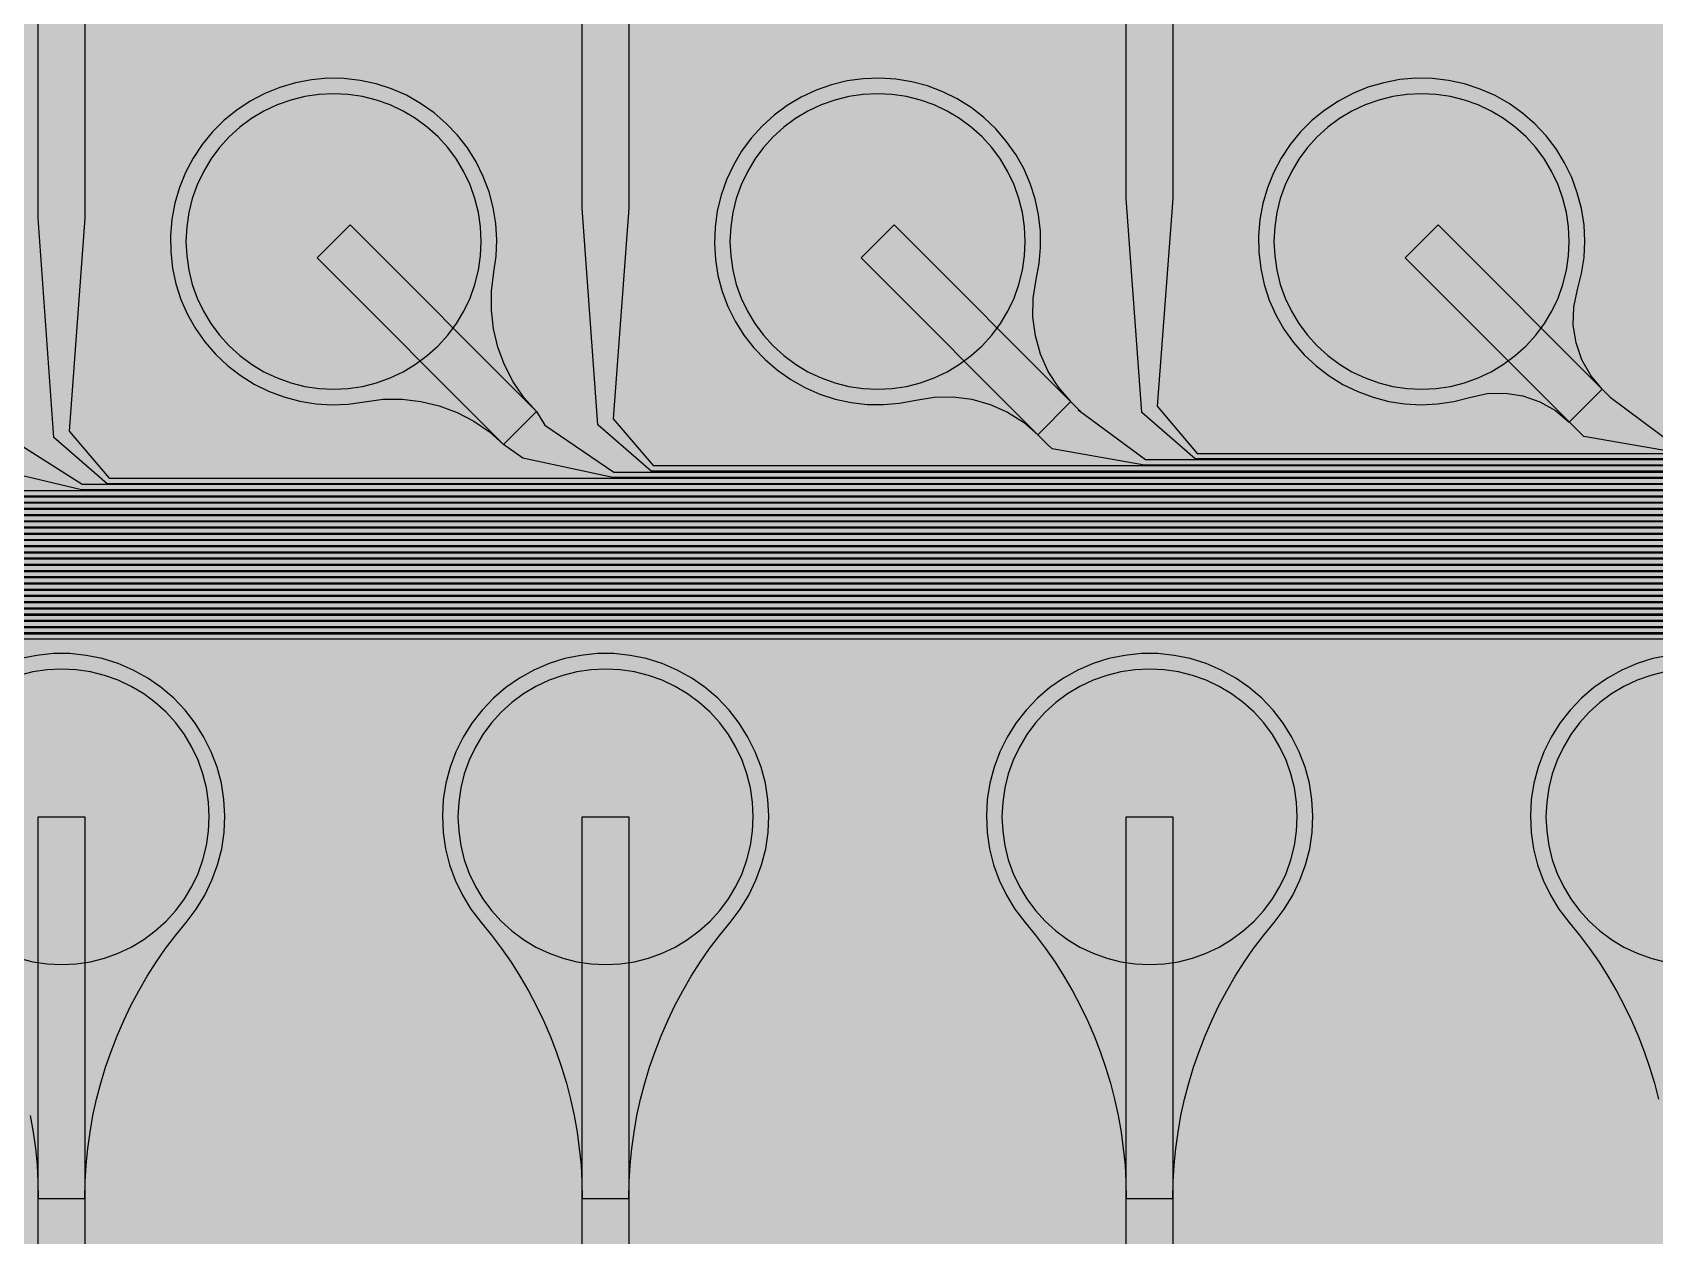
# Model space of a CAD drawing. Header units: metres. Extents: x -7231 to 10969, y -37556 to 1873.
# Drawn here: x 7913 to 8956, y -35310 to -34537 of the extents above; entities that cross this region are included whole.
import ezdxf

# ---------------------------------------------------------------- set-up
doc = ezdxf.new("R2010")
doc.units = ezdxf.units.M
for name, color, linetype in [('Metal1', 4, 'CONTINUOUS'), ('Metal2', 3, 'CONTINUOUS'), ('Polyimide', 7, 'CONTINUOUS'), ('Polyimide_Negative', 5, 'CONTINUOUS')]:
    doc.layers.add(name, color=color, linetype=linetype)

msp = doc.modelspace()

# ---------------------------------------------------------------- hatches: boundary and pattern name
at = {"layer": 'Polyimide'}
msp.add_hatch(color=7, dxfattribs=at).paths.add_polyline_path([(4065.7, -468), (4066.7, -502), (4068.5, -536), (4071.4, -570), (4075.5, -604), (4081, -638), (4088, -672), (4096.5, -706), (4106.6, -740), (4118.3, -774), (4131.6, -808), (4146.5, -842), (4162.9, -876), (4180.7, -910), (4199.8, -944), (4220.2, -978), (4241.7, -1012), (4264.2, -1046), (4287.5, -1080), (4311.5, -1114), (4336, -1148), (4360.9, -1182), (4385.9, -1216), (4410.9, -1250), (4435.7, -1284), (4460.2, -1318), (4484.2, -1352), (4507.5, -1385.9), (4530, -1419.9), (4551.5, -1453.9), (4571.9, -1487.9), (4591.1, -1521.9), (4608.9, -1555.9), (4625.3, -1589.9), (4640.1, -1623.9), (4653.4, -1657.9), (4665.1, -1691.9), (4675.2, -1725.9), (4683.7, -1759.9), (4690.7, -1793.9), (4696.2, -1827.9), (4700.3, -1861.9), (4703.2, -1895.9), (4705.1, -1929.9), (4706.1, -1963.9), (4706.4, -1997.9), (4706.5, -2031.9), (4706.5, -4793), (4710, -4838.4), (4720.2, -4882.7), (4737.1, -4925), (4760.1, -4964.2), (4788.9, -4999.5), (4822.6, -5030), (4860.5, -5055.1), (4901.8, -5074.2), (4901.8, -5074.2), (4970.7, -5105.2), (5034.7, -5145.3), (5092.8, -5193.5), (5143.8, -5249.2), (5186.9, -5311.2), (5221.2, -5378.4), (5246.2, -5449.7), (5261.4, -5523.7), (5266.5, -5599), (5261.4, -5674.3), (5246.2, -5748.3), (5221.2, -5819.6), (5186.9, -5886.8), (5143.8, -5948.8), (5092.8, -6004.5), (5034.7, -6052.7), (4970.7, -6092.8), (4901.8, -6123.8), (4860.5, -6142.9), (4822.6, -6168), (4788.9, -6198.5), (4760.1, -6233.8), (4737.1, -6273), (4720.2, -6315.3), (4710, -6359.6), (4706.5, -6405), (4706.5, -9221.5), (4710, -9266.9), (4720.2, -9311.2), (4737.1, -9353.5), (4760.1, -9392.7), (4788.9, -9428), (4822.6, -9458.5), (4860.5, -9483.6), (4901.8, -9502.7), (4970.7, -9533.7), (5034.7, -9573.8), (5092.8, -9622), (5143.8, -9677.7), (5186.9, -9739.7), (5221.2, -9806.9), (5246.2, -9878.2), (5261.4, -9952.2), (5266.5, -10027.5), (5261.4, -10102.8), (5246.2, -10176.8), (5221.2, -10248.1), (5186.9, -10315.3), (5143.8, -10377.3), (5092.8, -10433), (5034.7, -10481.2), (4970.7, -10521.3), (4901.8, -10552.3), (4860.5, -10571.4), (4822.6, -10596.5), (4788.9, -10627), (4760.1, -10662.3), (4737.1, -10701.5), (4720.2, -10743.8), (4710, -10788.1), (4706.5, -10833.5), (4706.5, -13650), (4710, -13695.4), (4720.2, -13739.7), (4737.1, -13782), (4760.1, -13821.2), (4788.9, -13856.5), (4822.6, -13887), (4860.5, -13912.1), (4901.8, -13931.2), (4970.7, -13962.2), (5034.7, -14002.2), (5092.8, -14050.5), (5143.8, -14106.2), (5186.9, -14168.2), (5221.2, -14235.4), (5246.2, -14306.7), (5261.4, -14380.7), (5266.5, -14456), (5261.4, -14531.3), (5246.2, -14605.3), (5221.2, -14676.5), (5186.9, -14743.8), (5143.8, -14805.8), (5092.8, -14861.5), (5034.7, -14909.7), (4970.7, -14949.8), (4901.8, -14980.8), (4860.5, -14999.9), (4822.6, -15025), (4788.9, -15055.5), (4760.1, -15090.8), (4737.1, -15130), (4720.2, -15172.3), (4710, -15216.6), (4706.5, -15262), (4706.5, -15456), (4720.9, -15750), (4764.1, -16041.3), (4835.7, -16326.8), (4934.9, -16604), (5060.7, -16870.2), (5212.1, -17122.7), (5387.5, -17359.2), (5585.2, -17577.3), (5803.3, -17775), (6039.8, -17950.4), (6292.3, -18101.8), (6558.4, -18227.6), (6835.6, -18326.8), (7121.2, -18398.3), (7412.4, -18441.5), (7706.5, -18456), (9969, -18456), (10047.4, -18459.8), (10125.1, -18471.4), (10201.2, -18490.4), (10275.2, -18516.9), (10346.1, -18550.5), (10413.5, -18590.8), (10476.5, -18637.6), (10534.7, -18690.3), (10587.4, -18748.5), (10634.2, -18811.5), (10674.5, -18878.9), (10708.1, -18949.8), (10734.6, -19023.8), (10753.6, -19099.9), (10765.2, -19177.6), (10769, -19256), (10769, -20895.8), (10730.2, -20951.4), (10694.6, -21009.1), (10662.2, -21068.6), (10633.2, -21129.9), (10607.6, -21192.7), (10585.5, -21256.7), (10566.9, -21322), (10552, -21388.1), (10540.8, -21455), (10533.4, -21522.3), (10529.6, -21590), (10529.6, -21657.8), (10533.4, -21725.5), (10540.8, -21792.9), (10552, -21859.7), (10566.9, -21925.9), (10585.5, -21991.1), (10607.6, -22055.2), (10633.2, -22117.9), (10662.2, -22179.2), (10694.6, -22238.7), (10730.2, -22296.4), (10769, -22352), (10769, -32454.2), (10728.7, -32510.5), (10691.7, -32568.9), (10658, -32629.3), (10627.8, -32691.6), (10601.2, -32755.4), (10578.2, -32820.7), (10558.9, -32887.1), (10543.4, -32954.5), (10531.8, -33022.7), (10524, -33091.4), (10520.1, -33160.5), (10520.1, -33229.7), (10524, -33298.8), (10531.8, -33367.5), (10543.4, -33435.7), (10558.9, -33503.1), (10578.2, -33569.5), (10601.2, -33634.8), (10627.8, -33698.6), (10658, -33760.8), (10691.7, -33821.3), (10728.7, -33879.7), (10769, -33936), (10769, -36556), (10765.2, -36634.4), (10753.6, -36712.1), (10734.6, -36788.2), (10708.1, -36862.1), (10674.5, -36933.1), (10634.2, -37000.5), (10587.4, -37063.5), (10534.7, -37121.7), (10476.5, -37174.4), (10413.5, -37221.2), (10346.1, -37261.5), (10275.2, -37295.1), (10201.2, -37321.6), (10125.1, -37340.6), (10047.4, -37352.1), (9969, -37356), (-6231, -37356), (-6309.4, -37352.1), (-6387.1, -37340.6), (-6463.2, -37321.6), (-6537.2, -37295.1), (-6608.1, -37261.5), (-6675.5, -37221.2), (-6738.5, -37174.4), (-6796.7, -37121.7), (-6849.4, -37063.5), (-6896.2, -37000.5), (-6936.5, -36933.1), (-6970.1, -36862.1), (-6996.6, -36788.2), (-7015.6, -36712.1), (-7027.2, -36634.4), (-7031, -36556), (-7031, -33936), (-6990.7, -33879.8), (-6953.7, -33821.3), (-6920, -33760.9), (-6889.8, -33698.6), (-6863.2, -33634.8), (-6840.2, -33569.5), (-6820.9, -33503.1), (-6805.4, -33435.7), (-6793.7, -33367.5), (-6785.9, -33298.8), (-6782, -33229.7), (-6782, -33160.5), (-6785.9, -33091.4), (-6793.7, -33022.7), (-6805.4, -32954.5), (-6820.9, -32887.1), (-6840.2, -32820.6), (-6863.2, -32755.4), (-6889.8, -32691.5), (-6920, -32629.3), (-6953.7, -32568.9), (-6990.7, -32510.4), (-7031, -32454.2), (-7031, -22364.8), (-6990.7, -22308.6), (-6953.7, -22250.1), (-6920, -22189.7), (-6889.8, -22127.5), (-6863.2, -22063.6), (-6840.2, -21998.4), (-6820.9, -21931.9), (-6805.4, -21864.5), (-6793.7, -21796.3), (-6785.9, -21727.6), (-6782, -21658.5), (-6782, -21589.3), (-6785.9, -21520.3), (-6793.7, -21451.5), (-6805.4, -21383.3), (-6820.9, -21315.9), (-6840.2, -21249.5), (-6863.2, -21184.2), (-6889.8, -21120.4), (-6920, -21058.1), (-6953.7, -20997.7), (-6990.7, -20939.3), (-7031, -20883), (-7031, -19256), (-7027.2, -19177.6), (-7015.6, -19099.9), (-6996.6, -19023.8), (-6970.1, -18949.8), (-6936.5, -18878.9), (-6896.2, -18811.5), (-6849.4, -18748.5), (-6796.7, -18690.3), (-6738.5, -18637.6), (-6675.5, -18590.8), (-6608.1, -18550.5), (-6537.2, -18516.9), (-6463.2, -18490.4), (-6387.1, -18471.4), (-6309.4, -18459.8), (-6231, -18456), (-3968.5, -18456), (-3674.4, -18441.5), (-3383.2, -18398.3), (-3097.6, -18326.8), (-2820.4, -18227.6), (-2554.3, -18101.8), (-2301.8, -17950.4), (-2065.3, -17775), (-1847.2, -17577.3), (-1649.5, -17359.2), (-1474.1, -17122.7), (-1322.7, -16870.2), (-1196.9, -16604), (-1097.7, -16326.8), (-1026.1, -16041.3), (-982.9, -15750), (-968.5, -15456), (-968.5, -15262), (-972, -15216.6), (-982.2, -15172.3), (-999.1, -15130), (-1022.1, -15090.8), (-1050.9, -15055.5), (-1084.6, -15025), (-1122.5, -14999.9), (-1163.8, -14980.8), (-1232.7, -14949.8), (-1296.7, -14909.7), (-1354.8, -14861.5), (-1405.8, -14805.8), (-1448.9, -14743.8), (-1483.2, -14676.5), (-1508.2, -14605.3), (-1523.4, -14531.3), (-1528.5, -14456), (-1523.4, -14380.7), (-1508.2, -14306.7), (-1483.2, -14235.4), (-1448.9, -14168.2), (-1405.8, -14106.2), (-1354.8, -14050.5), (-1296.7, -14002.2), (-1232.7, -13962.2), (-1163.8, -13931.2), (-1122.5, -13912.1), (-1084.6, -13887), (-1050.9, -13856.5), (-1022.1, -13821.2), (-999.1, -13782), (-982.2, -13739.7), (-972, -13695.4), (-968.5, -13650), (-968.5, -12309.6), (-972, -12264.3), (-982.2, -12219.9), (-999.1, -12177.7), (-1022.1, -12138.5), (-1050.9, -12103.2), (-1084.6, -12072.6), (-1122.5, -12047.5), (-1163.8, -12028.5), (-1232.7, -11997.4), (-1296.7, -11957.4), (-1354.8, -11909.1), (-1405.8, -11853.5), (-1448.9, -11791.5), (-1483.2, -11724.2), (-1508.2, -11653), (-1523.4, -11579), (-1528.5, -11503.7), (-1523.4, -11428.3), (-1508.2, -11354.4), (-1483.2, -11283.1), (-1448.9, -11215.9), (-1405.8, -11153.8), (-1354.8, -11098.2), (-1296.7, -11049.9), (-1232.7, -11009.9), (-1163.8, -10978.8), (-1122.5, -10959.8), (-1084.6, -10934.7), (-1050.9, -10904.1), (-1022.1, -10868.9), (-999.1, -10829.6), (-982.2, -10787.4), (-972, -10743), (-968.5, -10697.7), (-968.5, -9357.3), (-972, -9311.9), (-982.2, -9267.6), (-999.1, -9225.4), (-1022.1, -9186.1), (-1050.9, -9150.8), (-1084.6, -9120.3), (-1122.5, -9095.2), (-1163.8, -9076.2), (-1163.8, -9076.2), (-1232.7, -9045.1), (-1296.7, -9005.1), (-1354.8, -8956.8), (-1405.8, -8901.1), (-1448.9, -8839.1), (-1483.2, -8771.9), (-1508.2, -8700.6), (-1523.4, -8626.7), (-1528.5, -8551.3), (-1523.4, -8476), (-1508.2, -8402), (-1483.2, -8330.8), (-1448.9, -8263.5), (-1405.8, -8201.5), (-1354.8, -8145.9), (-1296.7, -8097.6), (-1232.7, -8057.6), (-1163.8, -8026.5), (-1163.8, -8026.5), (-1122.5, -8007.4), (-1084.6, -7982.4), (-1050.9, -7951.8), (-1022.1, -7916.5), (-999.1, -7877.3), (-982.2, -7835), (-972, -7790.7), (-968.5, -7745.4), (-968.5, -6405), (-972, -6359.6), (-982.2, -6315.3), (-999.1, -6273), (-1022.1, -6233.8), (-1050.9, -6198.5), (-1084.6, -6168), (-1122.5, -6142.9), (-1163.8, -6123.8), (-1163.8, -6123.8), (-1232.7, -6092.8), (-1296.7, -6052.7), (-1354.8, -6004.5), (-1405.8, -5948.8), (-1448.9, -5886.8), (-1483.2, -5819.6), (-1508.2, -5748.3), (-1523.4, -5674.3), (-1528.5, -5599), (-1523.4, -5523.7), (-1508.2, -5449.7), (-1483.2, -5378.4), (-1448.9, -5311.2), (-1405.8, -5249.2), (-1354.8, -5193.5), (-1296.7, -5145.3), (-1232.7, -5105.2), (-1163.8, -5074.2), (-1163.8, -5074.2), (-1122.5, -5055.1), (-1084.6, -5030), (-1050.9, -4999.5), (-1022.1, -4964.2), (-999.1, -4925), (-982.2, -4882.7), (-972, -4838.4), (-968.5, -4793), (-968.5, -2031.9), (-968.4, -1997.9), (-968.1, -1963.9), (-967.1, -1929.9), (-965.2, -1895.9), (-962.2, -1861.9), (-958, -1827.9), (-952.4, -1793.9), (-945.3, -1759.9), (-936.6, -1725.9), (-926.4, -1691.9), (-914.4, -1657.9), (-900.9, -1623.9), (-885.7, -1589.9), (-869.1, -1555.9), (-850.9, -1521.9), (-831.4, -1487.9), (-810.6, -1453.9), (-788.7, -1419.9), (-765.8, -1385.9), (-742.1, -1352), (-717.6, -1318), (-692.7, -1284), (-667.4, -1250), (-641.9, -1216), (-616.4, -1182), (-591.1, -1148), (-566.1, -1114), (-541.7, -1080), (-517.9, -1046), (-495, -1012), (-473.1, -978), (-452.4, -944), (-432.8, -910), (-414.7, -876), (-398, -842), (-382.9, -808), (-369.3, -774), (-357.4, -740), (-347.1, -706), (-338.4, -672), (-331.3, -638), (-325.7, -604), (-321.5, -570), (-318.6, -536), (-316.7, -502), (-315.7, -468), (-315.3, -434), (-315.2, -400), (-315.2, 401), (-315.2, 451), (-315.2, 1644), (-270.2, 1644), (-270, 1637.1), (-269.4, 1630.3), (-268.2, 1623.5), (-266.7, 1616.8), (-264.7, 1610.2), (-262.3, 1603.8), (-259.4, 1597.6), (-256.2, 1591.5), (-252.6, 1585.7), (-248.6, 1580.1), (-244.2, 1574.8), (-239.5, 1569.8), (-234.5, 1565.1), (-229.2, 1560.7), (-223.6, 1556.7), (-217.8, 1553.1), (-211.7, 1549.8), (-205.4, 1547), (-199, 1544.6), (-192.4, 1542.6), (-185.7, 1541), (-179, 1539.9), (-172.1, 1539.2), (-165.2, 1539), (-158.4, 1539.2), (-151.5, 1539.9), (-144.8, 1541), (-138.1, 1542.6), (-131.5, 1544.6), (-125.1, 1547), (-118.8, 1549.8), (-112.8, 1553.1), (-106.9, 1556.7), (-101.3, 1560.7), (-96, 1565.1), (-91, 1569.8), (-86.3, 1574.8), (-81.9, 1580.1), (-77.9, 1585.7), (-74.3, 1591.5), (-71.1, 1597.6), (-68.2, 1603.8), (-65.8, 1610.2), (-63.8, 1616.8), (-62.3, 1623.5), (-61.1, 1630.3), (-60.5, 1637.1), (-60.2, 1644), (1853, 1644), (1853, 1573), (3815.2, 1573), (3815.5, 1579.5), (3816.1, 1586.1), (3817.2, 1592.5), (3818.7, 1598.9), (3820.6, 1605.1), (3822.9, 1611.3), (3825.6, 1617.2), (3828.6, 1623), (3832.1, 1628.6), (3835.9, 1633.9), (3840.1, 1638.9), (3844.5, 1643.7), (3849.3, 1648.2), (3854.4, 1652.3), (3859.7, 1656.1), (3865.2, 1659.6), (3871, 1662.7), (3877, 1665.4), (3883.1, 1667.7), (3889.4, 1669.6), (3895.7, 1671.1), (3902.2, 1672.1), (3908.7, 1672.8), (3915.2, 1673), (3921.8, 1672.8), (3928.3, 1672.1), (3934.8, 1671.1), (3941.1, 1669.6), (3947.4, 1667.7), (3953.5, 1665.4), (3959.5, 1662.7), (3965.2, 1659.6), (3970.8, 1656.1), (3976.1, 1652.3), (3981.2, 1648.2), (3986, 1643.7), (3990.4, 1638.9), (3994.6, 1633.9), (3998.4, 1628.6), (4001.9, 1623), (4004.9, 1617.2), (4007.6, 1611.3), (4009.9, 1605.1), (4011.8, 1598.9), (4013.3, 1592.5), (4014.4, 1586.1), (4015, 1579.5), (4015.2, 1573), (4065.2, 1573), (4065.2, 451), (4065.2, 401), (4065.2, -400), (4065.3, -434), (4065.7, -468)])

# ---------------------------------------------------------------- linework, layer by layer
at = {"layer": 'Metal1'}
for points in [[(1880.7, -19211.9), (1880.7, -36194.3), (1909.7, -36223.2), (9442.8, -36223.2), (9471.8, -36194.3), (9471.8, -34839.7), (9442.8, -34810.8), (8660.8, -34810.8), (8626.6, -34781), (8616.5, -34643.3), (8616.5, -33931), (8646.5, -33931), (8646.5, -34643.3), (8636.4, -34777), (8662.2, -34807.3), (9444.2, -34807.3), (9475.3, -34838.3), (9475.3, -36195.7), (9444.2, -36226.8), (1908.3, -36226.8), (1877.2, -36195.7), (1877.2, -19211.9)], [(1888.7, -19211.9), (1888.7, -36186.3), (1917.7, -36215.3), (9434.8, -36215.3), (9463.8, -36186.3), (9463.8, -34847.7), (9434.8, -34818.8), (8310.8, -34818.8), (8276.6, -34789), (8266.5, -34649.7), (8266.5, -33931), (8296.5, -33931), (8296.5, -34649.7), (8286.4, -34785), (8312.2, -34815.2), (9436.2, -34815.2), (9467.2, -34846.3), (9467.2, -36187.7), (9436.2, -36218.8), (1916.3, -36218.8), (1885.2, -36187.7), (1885.2, -19211.9)], [(1896.7, -19211.9), (1896.7, -36178.3), (1925.7, -36207.2), (9426.8, -36207.2), (9455.8, -36178.3), (9455.8, -34855.7), (9426.8, -34826.8), (7960.8, -34826.8), (7926.6, -34797), (7916.5, -34656.1), (7916.5, -33931), (7946.5, -33931), (7946.5, -34656.1), (7936.4, -34793), (7962.2, -34823.2), (9428.2, -34823.2), (9459.3, -34854.3), (9459.3, -36179.7), (9428.2, -36210.8), (1924.3, -36210.8), (1893.2, -36179.7), (1893.2, -19211.9)], [(1904.7, -19211.9), (1904.7, -36170.3), (1933.7, -36199.3), (9418.8, -36199.3), (9447.8, -36170.3), (9447.8, -34863.7), (9418.8, -34834.8), (7610.8, -34834.8), (7576.7, -34805), (7566.5, -34662.5), (7566.5, -33931), (7596.5, -33931), (7596.5, -34662.5), (7586.3, -34801), (7612.2, -34831.2), (9420.2, -34831.2), (9451.2, -34862.3), (9451.2, -36171.7), (9420.2, -36202.8), (1932.3, -36202.8), (1901.2, -36171.7), (1901.2, -19211.9)], [(1912.7, -19211.9), (1912.7, -36162.3), (1941.7, -36191.3), (9410.8, -36191.3), (9439.8, -36162.3), (9439.8, -34871.7), (9410.8, -34842.8), (7260.8, -34842.8), (7226.7, -34813), (7216.5, -34668.9), (7216.5, -33931), (7246.5, -33931), (7246.5, -34668.9), (7236.3, -34809), (7262.2, -34839.2), (9412.2, -34839.2), (9443.3, -34870.3), (9443.3, -36163.7), (9412.2, -36194.8), (1940.3, -36194.8), (1909.2, -36163.7), (1909.2, -19211.9)], [(1920.7, -19211.9), (1920.7, -36154.3), (1949.7, -36183.2), (9402.8, -36183.2), (9431.8, -36154.3), (9431.8, -34879.7), (9402.8, -34850.8), (6910.8, -34850.8), (6876.7, -34821), (6866.5, -34675.3), (6866.5, -33931), (6896.5, -33931), (6896.5, -34675.3), (6886.3, -34817), (6912.2, -34847.3), (9404.2, -34847.3), (9435.2, -34878.3), (9435.2, -36155.7), (9404.2, -36186.8), (1948.3, -36186.8), (1917.2, -36155.7), (1917.2, -19211.9)], [(1928.7, -19211.9), (1928.7, -36146.3), (1957.7, -36175.3), (9394.8, -36175.3), (9423.8, -36146.3), (9423.8, -34887.7), (9394.8, -34858.8), (6560.8, -34858.8), (6526.8, -34829), (6516.5, -34681.7), (6516.5, -33931), (6546.5, -33931), (6546.5, -34681.7), (6536.2, -34825), (6562.2, -34855.2), (9396.2, -34855.2), (9427.3, -34886.3), (9427.3, -36147.7), (9396.2, -36178.8), (1956.3, -36178.8), (1925.2, -36147.7), (1925.2, -19211.9)], [(1936.7, -19211.9), (1936.7, -36138.3), (1965.7, -36167.3), (9386.8, -36167.3), (9415.8, -36138.3), (9415.8, -34895.7), (9386.8, -34866.8), (6210.8, -34866.8), (6176.8, -34837), (6166.5, -34688.1), (6166.5, -33931), (6196.5, -33931), (6196.5, -34688.1), (6186.2, -34833), (6212.2, -34863.2), (9388.2, -34863.2), (9419.2, -34894.3), (9419.2, -36139.7), (9388.2, -36170.8), (1964.3, -36170.8), (1933.2, -36139.7), (1933.2, -19211.9)], [(1944.7, -19211.9), (1944.7, -36130.3), (1973.7, -36159.2), (9378.8, -36159.2), (9407.8, -36130.3), (9407.8, -34903.7), (9378.8, -34874.8), (5860.8, -34874.8), (5826.8, -34844.9), (5816.5, -34694.5), (5816.5, -33931), (5846.5, -33931), (5846.5, -34694.5), (5836.2, -34841.1), (5862.2, -34871.3), (9380.2, -34871.3), (9411.3, -34902.3), (9411.3, -36131.7), (9380.2, -36162.8), (1972.3, -36162.8), (1941.2, -36131.7), (1941.2, -19211.9)], [(1952.7, -19211.9), (1952.7, -36122.3), (1981.7, -36151.3), (9370.8, -36151.3), (9399.8, -36122.3), (9399.8, -34911.7), (9370.8, -34882.8), (5510.8, -34882.8), (5476.8, -34852.9), (5466.5, -34700.9), (5466.5, -33931), (5496.5, -33931), (5496.5, -34700.9), (5486.2, -34849.1), (5512.2, -34879.2), (9372.2, -34879.2), (9403.2, -34910.3), (9403.2, -36123.7), (9372.2, -36154.8), (1980.3, -36154.8), (1949.2, -36123.7), (1949.2, -19211.9)], [(1960.7, -19211.9), (1960.7, -36114.3), (1989.7, -36143.2), (9362.8, -36143.2), (9391.8, -36114.3), (9391.8, -34919.7), (9362.8, -34890.8), (5160.8, -34890.8), (5126.9, -34860.9), (5116.5, -34707.3), (5116.5, -33931), (5146.5, -33931), (5146.5, -34707.3), (5136.1, -34857.1), (5162.2, -34887.2), (9364.2, -34887.2), (9395.3, -34918.3), (9395.3, -36115.7), (9364.2, -36146.8), (1988.3, -36146.8), (1957.2, -36115.7), (1957.2, -19211.9)], [(1968.7, -19211.9), (1968.7, -36106.3), (1997.7, -36135.3), (9354.8, -36135.3), (9383.8, -36106.3), (9383.8, -34927.7), (9354.8, -34898.8), (4810.8, -34898.8), (4776.9, -34868.9), (4766.5, -34713.7), (4766.5, -33931), (4796.5, -33931), (4796.5, -34713.7), (4786.1, -34865.1), (4812.2, -34895.2), (9356.2, -34895.2), (9387.2, -34926.3), (9387.2, -36107.7), (9356.2, -36138.8), (1996.3, -36138.8), (1965.2, -36107.7), (1965.2, -19211.9)], [(1976.7, -19211.9), (1976.7, -36098.3), (2005.7, -36127.3), (9346.8, -36127.3), (9375.8, -36098.3), (9375.8, -34935.7), (9346.8, -34906.8), (4460.8, -34906.8), (4426.9, -34876.9), (4416.5, -34720.1), (4416.5, -33931), (4446.5, -33931), (4446.5, -34720.1), (4436.1, -34873.1), (4462.2, -34903.2), (9348.2, -34903.2), (9379.3, -34934.3), (9379.3, -36099.7), (9348.2, -36130.8), (2004.3, -36130.8), (1973.2, -36099.7), (1973.2, -19211.9)], [(1984.7, -19211.9), (1984.7, -36090.3), (2013.7, -36119.2), (9338.8, -36119.2), (9367.8, -36090.3), (9367.8, -34943.7), (9338.8, -34914.8), (4110.8, -34914.8), (4076.9, -34884.9), (4066.5, -34726.5), (4066.5, -33931), (4096.5, -33931), (4096.5, -34726.5), (4086.1, -34881.1), (4112.2, -34911.3), (9340.2, -34911.3), (9371.2, -34942.3), (9371.2, -36091.7), (9340.2, -36122.8), (2012.3, -36122.8), (1981.2, -36091.7), (1981.2, -19211.9)], [(1992.7, -19211.9), (1992.7, -36082.3), (2021.7, -36111.3), (9330.8, -36111.3), (9359.8, -36082.3), (9359.8, -34951.7), (9330.8, -34922.8), (3760.8, -34922.8), (3726.9, -34892.9), (3716.5, -34732.9), (3716.5, -33931), (3746.5, -33931), (3746.5, -34732.9), (3736.1, -34889.1), (3762.2, -34919.2), (9332.2, -34919.2), (9363.3, -34950.3), (9363.3, -36083.7), (9332.2, -36114.8), (2020.3, -36114.8), (1989.2, -36083.7), (1989.2, -19211.9)], [(2008.7, -19211.9), (2008.7, -36066.3), (2037.7, -36095.2), (8600.8, -36095.2), (8627.1, -36065.2), (8616.5, -35895.7), (8616.5, -35041), (8646.5, -35041), (8646.5, -35895.7), (8635.9, -36068.8), (8602.2, -36098.8), (2036.3, -36098.8), (2005.2, -36067.7), (2005.2, -19211.9)], [(2016.7, -19211.9), (2016.7, -36058.3), (2045.7, -36087.2), (8250.8, -36087.2), (8277.1, -36057.2), (8266.5, -35889.3), (8266.5, -35041), (8296.5, -35041), (8296.5, -35889.3), (8285.9, -36060.8), (8252.2, -36090.8), (2044.3, -36090.8), (2013.2, -36059.7), (2013.2, -19211.9)], [(2024.7, -19211.9), (2024.7, -36050.3), (2053.7, -36079.2), (7900.8, -36079.2), (7927.1, -36049.2), (7916.5, -35882.9), (7916.5, -35041), (7946.5, -35041), (7946.5, -35882.9), (7935.9, -36052.8), (7902.2, -36082.8), (2052.3, -36082.8), (2021.2, -36051.7), (2021.2, -19211.9)], [(7911.3, -35233.2), (7913.2, -35243.8), (7914.6, -35254.4), (7915.7, -35265.1), (7916.3, -35275.8), (7916.5, -35286.6), (7946.5, -35286.6), (7946.5, -35286.6), (7946.7, -35275.8), (7947.3, -35265.1), (7948.4, -35254.4), (7949.8, -35243.8), (7951.7, -35233.2), (7954, -35222.7), (7956.7, -35212.4), (7959.8, -35202.1), (7963.3, -35191.9), (7967.2, -35181.9), (7971.5, -35172.1), (7976.1, -35162.4), (7981.2, -35152.9), (7986.6, -35143.6), (7992.3, -35134.6), (7998.4, -35125.8), (8004.9, -35117.2), (8011.6, -35108.9), (8018.1, -35100.4), (8023.6, -35091.4), (8028.2, -35081.8), (8031.9, -35071.9), (8034.5, -35061.6), (8036, -35051.1), (8036.5, -35040.5), (8035.9, -35029.9), (8034.3, -35019.4), (8031.6, -35009.2), (8027.8, -34999.3), (8023.1, -34989.8), (8017.5, -34980.8), (8011, -34972.4), (8003.7, -34964.7), (7995.6, -34957.8), (7986.9, -34951.8), (7977.6, -34946.7), (7967.9, -34942.5), (7957.7, -34939.3), (7947.4, -34937.2), (7936.8, -34936.1), (7926.2, -34936.1), (7915.6, -34937.2), (7905.3, -34939.3)], [(8965.6, -34937.2), (8955.3, -34939.3), (8945.1, -34942.5), (8935.4, -34946.7), (8926.1, -34951.8), (8917.4, -34957.8), (8909.3, -34964.7), (8902, -34972.4), (8895.5, -34980.8), (8889.9, -34989.8), (8885.2, -34999.3), (8881.4, -35009.2), (8878.7, -35019.4), (8877.1, -35029.9), (8876.5, -35040.5), (8877, -35051.1), (8878.5, -35061.6), (8881.1, -35071.9), (8884.8, -35081.8), (8889.4, -35091.4), (8894.9, -35100.4), (8901.4, -35108.9), (8908.1, -35117.2), (8914.6, -35125.8), (8920.7, -35134.6), (8926.4, -35143.6), (8931.8, -35152.9), (8936.9, -35162.4), (8941.5, -35172.1), (8945.8, -35181.9), (8949.7, -35191.9), (8953.2, -35202.1), (8956.3, -35212.4), (8959, -35222.7)]]:
    msp.add_lwpolyline(points, dxfattribs=at)
for points in [[(8296.5, -35286.6), (8296.7, -35275.8), (8297.3, -35265.1), (8298.4, -35254.4), (8299.8, -35243.8), (8301.7, -35233.2), (8304, -35222.7), (8306.7, -35212.4), (8309.8, -35202.1), (8313.3, -35191.9), (8317.2, -35181.9), (8321.5, -35172.1), (8326.1, -35162.4), (8331.2, -35152.9), (8336.6, -35143.6), (8342.3, -35134.6), (8348.4, -35125.8), (8354.9, -35117.2), (8361.6, -35108.9), (8368.1, -35100.4), (8373.6, -35091.4), (8378.2, -35081.8), (8381.9, -35071.9), (8384.5, -35061.6), (8386, -35051.1), (8386.5, -35040.5), (8385.9, -35029.9), (8384.3, -35019.4), (8381.6, -35009.2), (8377.8, -34999.3), (8373.1, -34989.8), (8367.5, -34980.8), (8361, -34972.4), (8353.7, -34964.7), (8345.6, -34957.8), (8336.9, -34951.8), (8327.6, -34946.7), (8317.9, -34942.5), (8307.7, -34939.3), (8297.4, -34937.2), (8286.8, -34936.1), (8276.2, -34936.1), (8265.6, -34937.2), (8255.3, -34939.3), (8245.1, -34942.5), (8235.4, -34946.7), (8226.1, -34951.8), (8217.4, -34957.8), (8209.3, -34964.7), (8202, -34972.4), (8195.5, -34980.8), (8189.9, -34989.8), (8185.2, -34999.3), (8181.4, -35009.2), (8178.7, -35019.4), (8177.1, -35029.9), (8176.5, -35040.5), (8177, -35051.1), (8178.5, -35061.6), (8181.1, -35071.9), (8184.8, -35081.8), (8189.4, -35091.4), (8194.9, -35100.4), (8201.4, -35108.9), (8208.1, -35117.2), (8214.6, -35125.8), (8220.7, -35134.6), (8226.4, -35143.6), (8231.8, -35152.9), (8236.9, -35162.4), (8241.5, -35172.1), (8245.8, -35181.9), (8249.7, -35191.9), (8253.2, -35202.1), (8256.3, -35212.4), (8259, -35222.7), (8261.3, -35233.2), (8263.2, -35243.8), (8264.6, -35254.4), (8265.7, -35265.1), (8266.3, -35275.8), (8266.5, -35286.6), (8296.5, -35286.6)], [(8646.5, -35286.6), (8646.7, -35275.8), (8647.3, -35265.1), (8648.4, -35254.4), (8649.8, -35243.8), (8651.7, -35233.2), (8654, -35222.7), (8656.7, -35212.4), (8659.8, -35202.1), (8663.3, -35191.9), (8667.2, -35181.9), (8671.5, -35172.1), (8676.1, -35162.4), (8681.2, -35152.9), (8686.6, -35143.6), (8692.3, -35134.6), (8698.4, -35125.8), (8704.9, -35117.2), (8711.6, -35108.9), (8718.1, -35100.4), (8723.6, -35091.4), (8728.2, -35081.8), (8731.9, -35071.9), (8734.5, -35061.6), (8736, -35051.1), (8736.5, -35040.5), (8735.9, -35029.9), (8734.3, -35019.4), (8731.6, -35009.2), (8727.8, -34999.3), (8723.1, -34989.8), (8717.5, -34980.8), (8711, -34972.4), (8703.7, -34964.7), (8695.6, -34957.8), (8686.9, -34951.8), (8677.6, -34946.7), (8667.9, -34942.5), (8657.7, -34939.3), (8647.4, -34937.2), (8636.8, -34936.1), (8626.2, -34936.1), (8615.6, -34937.2), (8605.3, -34939.3), (8595.1, -34942.5), (8585.4, -34946.7), (8576.1, -34951.8), (8567.4, -34957.8), (8559.3, -34964.7), (8552, -34972.4), (8545.5, -34980.8), (8539.9, -34989.8), (8535.2, -34999.3), (8531.4, -35009.2), (8528.7, -35019.4), (8527.1, -35029.9), (8526.5, -35040.5), (8527, -35051.1), (8528.5, -35061.6), (8531.1, -35071.9), (8534.8, -35081.8), (8539.4, -35091.4), (8544.9, -35100.4), (8551.4, -35108.9), (8558.1, -35117.2), (8564.6, -35125.8), (8570.7, -35134.6), (8576.4, -35143.6), (8581.8, -35152.9), (8586.9, -35162.4), (8591.5, -35172.1), (8595.8, -35181.9), (8599.7, -35191.9), (8603.2, -35202.1), (8606.3, -35212.4), (8609, -35222.7), (8611.3, -35233.2), (8613.2, -35243.8), (8614.6, -35254.4), (8615.7, -35265.1), (8616.3, -35275.8), (8616.5, -35286.6), (8646.5, -35286.6)]]:
    msp.add_lwpolyline(points, close=True, dxfattribs=at)
at = {"layer": 'Metal2'}
for points in [[(1876.7, -19211.9), (1876.7, -36198.3), (1905.7, -36227.3), (9446.8, -36227.3), (9475.8, -36198.3), (9475.8, -34835.7), (9446.8, -34806.8), (8970.2, -34806.8), (8910.8, -34796.5), (8795.9, -34681.6), (8817.1, -34660.4), (8927.8, -34771.1), (8970.8, -34803.2), (9448.2, -34803.2), (9479.3, -34834.3), (9479.3, -36199.7), (9448.2, -36230.8), (1904.3, -36230.8), (1873.2, -36199.7), (1873.2, -19211.9)], [(1884.7, -19211.9), (1884.7, -36190.3), (1913.7, -36219.2), (9438.8, -36219.2), (9467.8, -36190.3), (9467.8, -34843.7), (9438.8, -34814.8), (8628.2, -34814.8), (8568.9, -34804.3), (8565.9, -34801.6), (8445.9, -34681.6), (8467.1, -34660.4), (8587.1, -34780.4), (8585.6, -34779.3), (8628.8, -34811.2), (9440.2, -34811.2), (9471.2, -34842.3), (9471.2, -36191.7), (9440.2, -36222.8), (1912.3, -36222.8), (1881.2, -36191.7), (1881.2, -19211.9)], [(1892.7, -19211.9), (1892.7, -36182.3), (1921.7, -36211.2), (9430.8, -36211.2), (9459.8, -36182.3), (9459.8, -34851.7), (9430.8, -34822.8), (8286.2, -34822.8), (8228.2, -34810.4), (8215.9, -34801.6), (8095.9, -34681.6), (8117.1, -34660.4), (8237.1, -34780.4), (8242.4, -34789.1), (8286.8, -34819.3), (9432.2, -34819.3), (9463.2, -34850.3), (9463.2, -36183.7), (9432.2, -36214.8), (1920.3, -36214.8), (1889.2, -36183.7), (1889.2, -19211.9)], [(1900.7, -19211.9), (1900.7, -36174.3), (1929.7, -36203.3), (9422.8, -36203.3), (9451.8, -36174.3), (9451.8, -34859.7), (9422.8, -34830.8), (7944.2, -34830.8), (7887, -34817.1), (7865.9, -34801.6), (7745.9, -34681.6), (7767.1, -34660.4), (7887.1, -34780.4), (7899.5, -34798.4), (7944.8, -34827.2), (9424.2, -34827.2), (9455.2, -34858.3), (9455.2, -36175.7), (9424.2, -36206.8), (1928.3, -36206.8), (1897.2, -36175.7), (1897.2, -19211.9)], [(1908.7, -19211.9), (1908.7, -36166.3), (1937.7, -36195.2), (9414.8, -36195.2), (9443.8, -36166.3), (9443.8, -34867.7), (9414.8, -34838.8), (7602.2, -34838.8), (7545.7, -34824.2), (7515.9, -34801.6), (7395.9, -34681.6), (7417.1, -34660.4), (7537.1, -34780.4), (7556.9, -34807.4), (7602.8, -34835.2), (9416.2, -34835.2), (9447.2, -34866.3), (9447.2, -36167.7), (9416.2, -36198.8), (1936.3, -36198.8), (1905.2, -36167.7), (1905.2, -19211.9)], [(1916.7, -19211.9), (1916.7, -36158.3), (1945.7, -36187.3), (9406.8, -36187.3), (9435.8, -36158.3), (9435.8, -34875.7), (9406.8, -34846.8), (7260.2, -34846.8), (7204.2, -34831.4), (7165.9, -34801.6), (7045.9, -34681.6), (7067.1, -34660.4), (7187.1, -34780.4), (7214.4, -34816.2), (7260.8, -34843.2), (9408.2, -34843.2), (9439.2, -34874.3), (9439.2, -36159.7), (9408.2, -36190.8), (1944.3, -36190.8), (1913.2, -36159.7), (1913.2, -19211.9)], [(1924.7, -19211.9), (1924.7, -36150.3), (1953.7, -36179.3), (9398.8, -36179.3), (9427.8, -36150.3), (9427.8, -34883.7), (9398.8, -34854.8), (6877.3, -34854.8), (6822.7, -34837.4), (6798.7, -34814.3), (6694.6, -34680.2), (6718.4, -34661.8), (6822.4, -34795.9), (6835.9, -34821.2), (6878.1, -34851.2), (9400.2, -34851.2), (9431.2, -34882.3), (9431.2, -36151.7), (9400.2, -36182.8), (1952.3, -36182.8), (1921.2, -36151.7), (1921.2, -19211.9)], [(1932.7, -19211.9), (1932.7, -36142.3), (1961.7, -36171.2), (9390.8, -36171.2), (9419.8, -36142.3), (9419.8, -34891.7), (9390.8, -34862.8), (6527.3, -34862.8), (6473.5, -34844.5), (6445.7, -34816.2), (6344.5, -34679.9), (6368.5, -34662.1), (6469.8, -34798.3), (6486.2, -34829.4), (6528.1, -34859.3), (9392.2, -34859.3), (9423.2, -34890.3), (9423.2, -36143.7), (9392.2, -36174.8), (1960.3, -36174.8), (1929.2, -36143.7), (1929.2, -19211.9)], [(1940.7, -19211.9), (1940.7, -36134.3), (1969.7, -36163.3), (9382.8, -36163.3), (9411.8, -36134.3), (9411.8, -34899.7), (9382.8, -34870.8), (6177.3, -34870.8), (6124.2, -34851.6), (6092.8, -34817.9), (5994.3, -34679.7), (6018.7, -34662.3), (6117.3, -34800.5), (6136.4, -34837.5), (6178.1, -34867.2), (9384.2, -34867.2), (9415.2, -34898.3), (9415.2, -36135.7), (9384.2, -36166.8), (1968.3, -36166.8), (1937.2, -36135.7), (1937.2, -19211.9)], [(1948.7, -19211.9), (1948.7, -36126.3), (1977.7, -36155.2), (9374.8, -36155.2), (9403.8, -36126.3), (9403.8, -34907.7), (9374.8, -34878.8), (5827.3, -34878.8), (5774.9, -34858.8), (5740.1, -34819.5), (5644.1, -34679.5), (5668.9, -34662.5), (5764.8, -34802.5), (5786.6, -34845.7), (5828.1, -34875.2), (9376.2, -34875.2), (9407.2, -34906.3), (9407.2, -36127.7), (9376.2, -36158.8), (1976.3, -36158.8), (1945.2, -36127.7), (1945.2, -19211.9)], [(1956.7, -19211.9), (1956.7, -36118.3), (1985.7, -36147.2), (9366.8, -36147.2), (9395.8, -36118.3), (9395.8, -34915.7), (9366.8, -34886.8), (5477.3, -34886.8), (5425.5, -34866.2), (5387.4, -34820.9), (5294, -34679.3), (5319, -34662.7), (5412.5, -34804.4), (5436.9, -34853.8), (5478.2, -34883.3), (9368.2, -34883.3), (9399.2, -34914.3), (9399.2, -36119.7), (9368.2, -36150.8), (1984.3, -36150.8), (1953.2, -36119.7), (1953.2, -19211.9)], [(1964.7, -19211.9), (1964.7, -36110.3), (1993.7, -36139.3), (9358.8, -36139.3), (9387.8, -36110.3), (9387.8, -34923.7), (9358.8, -34894.8), (5127.3, -34894.8), (5076.1, -34873.5), (5034.9, -34822.2), (4943.8, -34679.1), (4969.2, -34662.9), (5060.2, -34806.1), (5087.1, -34861.8), (5128.2, -34891.2), (9360.2, -34891.2), (9391.2, -34922.3), (9391.2, -36111.7), (9360.2, -36142.8), (1992.3, -36142.8), (1961.2, -36111.7), (1961.2, -19211.9)], [(1972.7, -19211.9), (1972.7, -36102.3), (2001.7, -36131.2), (9350.8, -36131.2), (9379.8, -36102.3), (9379.8, -34931.7), (9350.8, -34902.8), (4777.3, -34902.8), (4726.7, -34881), (4682.5, -34823.5), (4593.7, -34678.8), (4619.3, -34663.2), (4708.1, -34807.8), (4737.3, -34869.9), (4778.2, -34899.2), (9352.2, -34899.2), (9383.2, -34930.3), (9383.2, -36103.7), (9352.2, -36134.8), (2000.3, -36134.8), (1969.2, -36103.7), (1969.2, -19211.9)], [(1980.7, -19211.9), (1980.7, -36094.3), (2009.7, -36123.3), (9342.8, -36123.3), (9371.8, -36094.3), (9371.8, -34939.7), (9342.8, -34910.8), (4427.2, -34910.8), (4377.3, -34888.4), (4330.2, -34824.6), (4243.6, -34678.7), (4269.4, -34663.3), (4356, -34809.3), (4387.6, -34878), (4428.2, -34907.2), (9344.2, -34907.2), (9375.2, -34938.3), (9375.2, -36095.7), (9344.2, -36126.8), (2008.3, -36126.8), (1977.2, -36095.7), (1977.2, -19211.9)], [(1988.7, -19211.9), (1988.7, -36086.3), (2017.7, -36115.3), (9334.8, -36115.3), (9363.8, -36086.3), (9363.8, -34947.7), (9334.8, -34918.8), (4077.2, -34918.8), (4027.8, -34896), (3978, -34825.6), (3893.5, -34678.5), (3919.5, -34663.5), (4004, -34810.7), (4037.8, -34886), (4078.2, -34915.2), (9336.2, -34915.2), (9367.2, -34946.3), (9367.2, -36087.7), (9336.2, -36118.8), (2016.3, -36118.8), (1985.2, -36087.7), (1985.2, -19211.9)], [(1996.7, -19211.9), (1996.7, -36078.3), (2025.7, -36107.2), (9326.8, -36107.2), (9355.8, -36078.3), (9355.8, -34955.7), (9326.8, -34926.8), (3727.2, -34926.8), (3678.3, -34903.5), (3625.9, -34826.6), (3543.4, -34678.3), (3569.6, -34663.7), (3652.1, -34812), (3688, -34894), (3728.2, -34923.3), (9328.2, -34923.3), (9359.2, -34954.3), (9359.2, -36079.7), (9328.2, -36110.8), (2024.3, -36110.8), (1993.2, -36079.7), (1993.2, -19211.9)]]:
    msp.add_lwpolyline(points, dxfattribs=at)
for points in [[(8237.1, -34780.4), (8229, -34771.3), (8222.1, -34761.2), (8216.5, -34750.4), (8212.2, -34739), (8209.4, -34727.2), (8208, -34715.1), (8208, -34702.9), (8209.6, -34690.8), (8211.1, -34680.4), (8211.5, -34670), (8210.9, -34659.5), (8209.2, -34649.2), (8206.5, -34639), (8202.8, -34629.2), (8198.2, -34619.8), (8192.6, -34610.9), (8186.2, -34602.7), (8179, -34595.1), (8171.1, -34588.2), (8162.5, -34582.2), (8153.4, -34577), (8143.8, -34572.8), (8133.8, -34569.6), (8123.6, -34567.4), (8113.1, -34566.2), (8102.7, -34566.1), (8092.2, -34567), (8081.9, -34568.9), (8071.9, -34571.9), (8062.2, -34575.8), (8052.9, -34580.7), (8044.2, -34586.5), (8036.1, -34593.1), (8028.6, -34600.6), (8022, -34608.7), (8016.2, -34617.4), (8011.3, -34626.7), (8007.4, -34636.4), (8004.4, -34646.4), (8002.5, -34656.7), (8001.6, -34667.2), (8001.7, -34677.6), (8002.9, -34688.1), (8005.1, -34698.3), (8008.3, -34708.3), (8012.5, -34717.9), (8017.7, -34727), (8023.7, -34735.6), (8030.6, -34743.5), (8038.2, -34750.7), (8046.4, -34757.1), (8055.3, -34762.7), (8064.7, -34767.3), (8074.5, -34771), (8084.7, -34773.7), (8095, -34775.4), (8105.5, -34776), (8115.9, -34775.6), (8126.3, -34774.1), (8138.4, -34772.5), (8150.6, -34772.5), (8162.7, -34773.9), (8174.5, -34776.7), (8185.9, -34781), (8196.7, -34786.6), (8206.8, -34793.5), (8215.9, -34801.6), (8237.1, -34780.4)], [(8580.8, -34774), (8572.8, -34764.8), (8566.3, -34754.6), (8561.3, -34743.5), (8558, -34731.7), (8556.4, -34719.7), (8556.6, -34707.5), (8558.6, -34695.5), (8560.5, -34685.2), (8561.4, -34674.8), (8561.3, -34664.3), (8560.1, -34653.9), (8557.9, -34643.7), (8554.7, -34633.8), (8550.5, -34624.2), (8545.4, -34615.1), (8539.3, -34606.5), (8532.5, -34598.6), (8524.9, -34591.4), (8516.7, -34584.9), (8507.8, -34579.4), (8498.4, -34574.7), (8488.6, -34571), (8478.5, -34568.3), (8468.2, -34566.7), (8457.8, -34566), (8447.3, -34566.4), (8436.9, -34567.8), (8426.8, -34570.3), (8416.9, -34573.8), (8407.4, -34578.2), (8398.4, -34583.5), (8390, -34589.7), (8382.3, -34596.8), (8375.2, -34604.5), (8369, -34612.9), (8363.7, -34621.9), (8359.3, -34631.4), (8355.8, -34641.3), (8353.3, -34651.4), (8351.9, -34661.8), (8351.5, -34672.3), (8352.2, -34682.7), (8353.8, -34693), (8356.5, -34703.1), (8360.2, -34712.9), (8364.9, -34722.3), (8370.4, -34731.2), (8376.9, -34739.4), (8384.1, -34747), (8392, -34753.8), (8400.6, -34759.9), (8409.7, -34765), (8419.3, -34769.2), (8429.2, -34772.4), (8439.4, -34774.6), (8449.8, -34775.8), (8460.3, -34775.9), (8470.7, -34775), (8481, -34773.1), (8493, -34771.1), (8505.2, -34770.9), (8517.2, -34772.5), (8529, -34775.8), (8540.1, -34780.8), (8550.3, -34787.3), (8559.5, -34795.3), (8580.8, -34774)], [(8922.7, -34766), (8915.3, -34757.2), (8909.7, -34747.1), (8905.9, -34736.2), (8904.1, -34724.8), (8904.4, -34713.2), (8906.8, -34701.9), (8909.4, -34691.7), (8911, -34681.3), (8911.5, -34670.8), (8911, -34660.3), (8909.4, -34649.9), (8906.7, -34639.8), (8903.1, -34629.9), (8898.5, -34620.4), (8893, -34611.5), (8886.6, -34603.1), (8879.4, -34595.4), (8871.5, -34588.5), (8862.9, -34582.4), (8853.8, -34577.2), (8844.2, -34573), (8834.2, -34569.7), (8823.9, -34567.5), (8813.5, -34566.2), (8802.9, -34566.1), (8792.5, -34566.9), (8782.1, -34568.9), (8772, -34571.8), (8762.3, -34575.8), (8753, -34580.7), (8744.2, -34586.5), (8736.1, -34593.1), (8728.6, -34600.6), (8722, -34608.7), (8716.2, -34617.5), (8711.3, -34626.8), (8707.3, -34636.5), (8704.4, -34646.6), (8702.4, -34657), (8701.6, -34667.4), (8701.7, -34678), (8703, -34688.4), (8705.2, -34698.7), (8708.5, -34708.7), (8712.7, -34718.3), (8717.9, -34727.4), (8724, -34736), (8730.9, -34743.9), (8738.6, -34751.1), (8747, -34757.5), (8755.9, -34763), (8765.4, -34767.6), (8775.3, -34771.2), (8785.4, -34773.9), (8795.8, -34775.5), (8806.3, -34776), (8816.8, -34775.5), (8827.2, -34773.9), (8837.4, -34771.3), (8848.7, -34768.9), (8860.3, -34768.6), (8871.7, -34770.4), (8882.6, -34774.2), (8892.7, -34779.8), (8901.5, -34787.2), (8922.7, -34766)]]:
    msp.add_lwpolyline(points, close=True, dxfattribs=at)
at = {"layer": 'Polyimide_Negative'}
for points in [[(8201.5, -34671), (8201, -34661.7), (8199.7, -34652.5), (8197.4, -34643.4), (8194.3, -34634.6), (8190.3, -34626.2), (8185.5, -34618.2), (8179.9, -34610.7), (8173.7, -34603.8), (8166.8, -34597.6), (8159.3, -34592), (8151.3, -34587.2), (8142.9, -34583.2), (8134.1, -34580.1), (8125, -34577.8), (8115.8, -34576.5), (8106.5, -34576), (8097.2, -34576.5), (8088, -34577.8), (8078.9, -34580.1), (8070.1, -34583.2), (8061.7, -34587.2), (8053.7, -34592), (8046.2, -34597.6), (8039.3, -34603.8), (8033.1, -34610.7), (8027.5, -34618.2), (8022.7, -34626.2), (8018.7, -34634.6), (8015.6, -34643.4), (8013.3, -34652.5), (8012, -34661.7), (8011.5, -34671), (8012, -34680.3), (8013.3, -34689.5), (8015.6, -34698.6), (8018.7, -34707.4), (8022.7, -34715.8), (8027.5, -34723.8), (8033.1, -34731.3), (8039.3, -34738.2), (8046.2, -34744.4), (8053.7, -34750), (8061.7, -34754.8), (8070.1, -34758.8), (8078.9, -34761.9), (8088, -34764.2), (8097.2, -34765.5), (8106.5, -34766), (8115.8, -34765.5), (8125, -34764.2), (8134.1, -34761.9), (8142.9, -34758.8), (8151.3, -34754.8), (8159.3, -34750), (8166.8, -34744.4), (8173.7, -34738.2), (8179.9, -34731.3), (8185.5, -34723.8), (8190.3, -34715.8), (8194.3, -34707.4), (8197.4, -34698.6), (8199.7, -34689.5), (8201, -34680.3), (8201.5, -34671)], [(8551.5, -34671), (8551, -34661.7), (8549.7, -34652.5), (8547.4, -34643.4), (8544.3, -34634.6), (8540.3, -34626.2), (8535.5, -34618.2), (8529.9, -34610.7), (8523.7, -34603.8), (8516.8, -34597.6), (8509.3, -34592), (8501.3, -34587.2), (8492.9, -34583.2), (8484.1, -34580.1), (8475, -34577.8), (8465.8, -34576.5), (8456.5, -34576), (8447.2, -34576.5), (8438, -34577.8), (8428.9, -34580.1), (8420.1, -34583.2), (8411.7, -34587.2), (8403.7, -34592), (8396.2, -34597.6), (8389.3, -34603.8), (8383.1, -34610.7), (8377.5, -34618.2), (8372.7, -34626.2), (8368.7, -34634.6), (8365.6, -34643.4), (8363.3, -34652.5), (8362, -34661.7), (8361.5, -34671), (8362, -34680.3), (8363.3, -34689.5), (8365.6, -34698.6), (8368.7, -34707.4), (8372.7, -34715.8), (8377.5, -34723.8), (8383.1, -34731.3), (8389.3, -34738.2), (8396.2, -34744.4), (8403.7, -34750), (8411.7, -34754.8), (8420.1, -34758.8), (8428.9, -34761.9), (8438, -34764.2), (8447.2, -34765.5), (8456.5, -34766), (8465.8, -34765.5), (8475, -34764.2), (8484.1, -34761.9), (8492.9, -34758.8), (8501.3, -34754.8), (8509.3, -34750), (8516.8, -34744.4), (8523.7, -34738.2), (8529.9, -34731.3), (8535.5, -34723.8), (8540.3, -34715.8), (8544.3, -34707.4), (8547.4, -34698.6), (8549.7, -34689.5), (8551, -34680.3), (8551.5, -34671)], [(8901.5, -34671), (8901, -34661.7), (8899.7, -34652.5), (8897.4, -34643.4), (8894.3, -34634.6), (8890.3, -34626.2), (8885.5, -34618.2), (8879.9, -34610.7), (8873.7, -34603.8), (8866.8, -34597.6), (8859.3, -34592), (8851.3, -34587.2), (8842.9, -34583.2), (8834.1, -34580.1), (8825, -34577.8), (8815.8, -34576.5), (8806.5, -34576), (8797.2, -34576.5), (8788, -34577.8), (8778.9, -34580.1), (8770.1, -34583.2), (8761.7, -34587.2), (8753.7, -34592), (8746.2, -34597.6), (8739.3, -34603.8), (8733.1, -34610.7), (8727.5, -34618.2), (8722.7, -34626.2), (8718.7, -34634.6), (8715.6, -34643.4), (8713.3, -34652.5), (8712, -34661.7), (8711.5, -34671), (8712, -34680.3), (8713.3, -34689.5), (8715.6, -34698.6), (8718.7, -34707.4), (8722.7, -34715.8), (8727.5, -34723.8), (8733.1, -34731.3), (8739.3, -34738.2), (8746.2, -34744.4), (8753.7, -34750), (8761.7, -34754.8), (8770.1, -34758.8), (8778.9, -34761.9), (8788, -34764.2), (8797.2, -34765.5), (8806.5, -34766), (8815.8, -34765.5), (8825, -34764.2), (8834.1, -34761.9), (8842.9, -34758.8), (8851.3, -34754.8), (8859.3, -34750), (8866.8, -34744.4), (8873.7, -34738.2), (8879.9, -34731.3), (8885.5, -34723.8), (8890.3, -34715.8), (8894.3, -34707.4), (8897.4, -34698.6), (8899.7, -34689.5), (8901, -34680.3), (8901.5, -34671)], [(8376.5, -35041), (8376, -35031.7), (8374.7, -35022.5), (8372.4, -35013.4), (8369.3, -35004.6), (8365.3, -34996.2), (8360.5, -34988.2), (8354.9, -34980.7), (8348.7, -34973.8), (8341.8, -34967.6), (8334.3, -34962), (8326.3, -34957.2), (8317.9, -34953.2), (8309.1, -34950.1), (8300, -34947.8), (8290.8, -34946.5), (8281.5, -34946), (8272.2, -34946.5), (8263, -34947.8), (8253.9, -34950.1), (8245.1, -34953.2), (8236.7, -34957.2), (8228.7, -34962), (8221.2, -34967.6), (8214.3, -34973.8), (8208.1, -34980.7), (8202.5, -34988.2), (8197.7, -34996.2), (8193.7, -35004.6), (8190.6, -35013.4), (8188.3, -35022.5), (8187, -35031.7), (8186.5, -35041), (8187, -35050.3), (8188.3, -35059.5), (8190.6, -35068.6), (8193.7, -35077.4), (8197.7, -35085.8), (8202.5, -35093.8), (8208.1, -35101.3), (8214.3, -35108.2), (8221.2, -35114.4), (8228.7, -35120), (8236.7, -35124.8), (8245.1, -35128.8), (8253.9, -35131.9), (8263, -35134.2), (8272.2, -35135.5), (8281.5, -35136), (8290.8, -35135.5), (8300, -35134.2), (8309.1, -35131.9), (8317.9, -35128.8), (8326.3, -35124.8), (8334.3, -35120), (8341.8, -35114.4), (8348.7, -35108.2), (8354.9, -35101.3), (8360.5, -35093.8), (8365.3, -35085.8), (8369.3, -35077.4), (8372.4, -35068.6), (8374.7, -35059.5), (8376, -35050.3), (8376.5, -35041)], [(8726.5, -35041), (8726, -35031.7), (8724.7, -35022.5), (8722.4, -35013.4), (8719.3, -35004.6), (8715.3, -34996.2), (8710.5, -34988.2), (8704.9, -34980.7), (8698.7, -34973.8), (8691.8, -34967.6), (8684.3, -34962), (8676.3, -34957.2), (8667.9, -34953.2), (8659.1, -34950.1), (8650, -34947.8), (8640.8, -34946.5), (8631.5, -34946), (8622.2, -34946.5), (8613, -34947.8), (8603.9, -34950.1), (8595.1, -34953.2), (8586.7, -34957.2), (8578.7, -34962), (8571.2, -34967.6), (8564.3, -34973.8), (8558.1, -34980.7), (8552.5, -34988.2), (8547.7, -34996.2), (8543.7, -35004.6), (8540.6, -35013.4), (8538.3, -35022.5), (8537, -35031.7), (8536.5, -35041), (8537, -35050.3), (8538.3, -35059.5), (8540.6, -35068.6), (8543.7, -35077.4), (8547.7, -35085.8), (8552.5, -35093.8), (8558.1, -35101.3), (8564.3, -35108.2), (8571.2, -35114.4), (8578.7, -35120), (8586.7, -35124.8), (8595.1, -35128.8), (8603.9, -35131.9), (8613, -35134.2), (8622.2, -35135.5), (8631.5, -35136), (8640.8, -35135.5), (8650, -35134.2), (8659.1, -35131.9), (8667.9, -35128.8), (8676.3, -35124.8), (8684.3, -35120), (8691.8, -35114.4), (8698.7, -35108.2), (8704.9, -35101.3), (8710.5, -35093.8), (8715.3, -35085.8), (8719.3, -35077.4), (8722.4, -35068.6), (8724.7, -35059.5), (8726, -35050.3), (8726.5, -35041)]]:
    msp.add_lwpolyline(points, close=True, dxfattribs=at)
for points in [[(7903.9, -35131.9), (7913, -35134.2), (7922.2, -35135.5), (7931.5, -35136), (7940.8, -35135.5), (7950, -35134.2), (7959.1, -35131.9), (7967.9, -35128.8), (7976.3, -35124.8), (7984.3, -35120), (7991.8, -35114.4), (7998.7, -35108.2), (8004.9, -35101.3), (8010.5, -35093.8), (8015.3, -35085.8), (8019.3, -35077.4), (8022.4, -35068.6), (8024.7, -35059.5), (8026, -35050.3), (8026.5, -35041), (8026.5, -35041), (8026, -35031.7), (8024.7, -35022.5), (8022.4, -35013.4), (8019.3, -35004.6), (8015.3, -34996.2), (8010.5, -34988.2), (8004.9, -34980.7), (7998.7, -34973.8), (7991.8, -34967.6), (7984.3, -34962), (7976.3, -34957.2), (7967.9, -34953.2), (7959.1, -34950.1), (7950, -34947.8), (7940.8, -34946.5), (7931.5, -34946), (7922.2, -34946.5), (7913, -34947.8), (7903.9, -34950.1)], [(8963, -34947.8), (8953.9, -34950.1), (8945.1, -34953.2), (8936.7, -34957.2), (8928.7, -34962), (8921.2, -34967.6), (8914.3, -34973.8), (8908.1, -34980.7), (8902.5, -34988.2), (8897.7, -34996.2), (8893.7, -35004.6), (8890.6, -35013.4), (8888.3, -35022.5), (8887, -35031.7), (8886.5, -35041), (8887, -35050.3), (8888.3, -35059.5), (8890.6, -35068.6), (8893.7, -35077.4), (8897.7, -35085.8), (8902.5, -35093.8), (8908.1, -35101.3), (8914.3, -35108.2), (8921.2, -35114.4), (8928.7, -35120), (8936.7, -35124.8), (8945.1, -35128.8), (8953.9, -35131.9), (8963, -35134.2)]]:
    msp.add_lwpolyline(points, dxfattribs=at)

doc.saveas('drawing.dxf')
